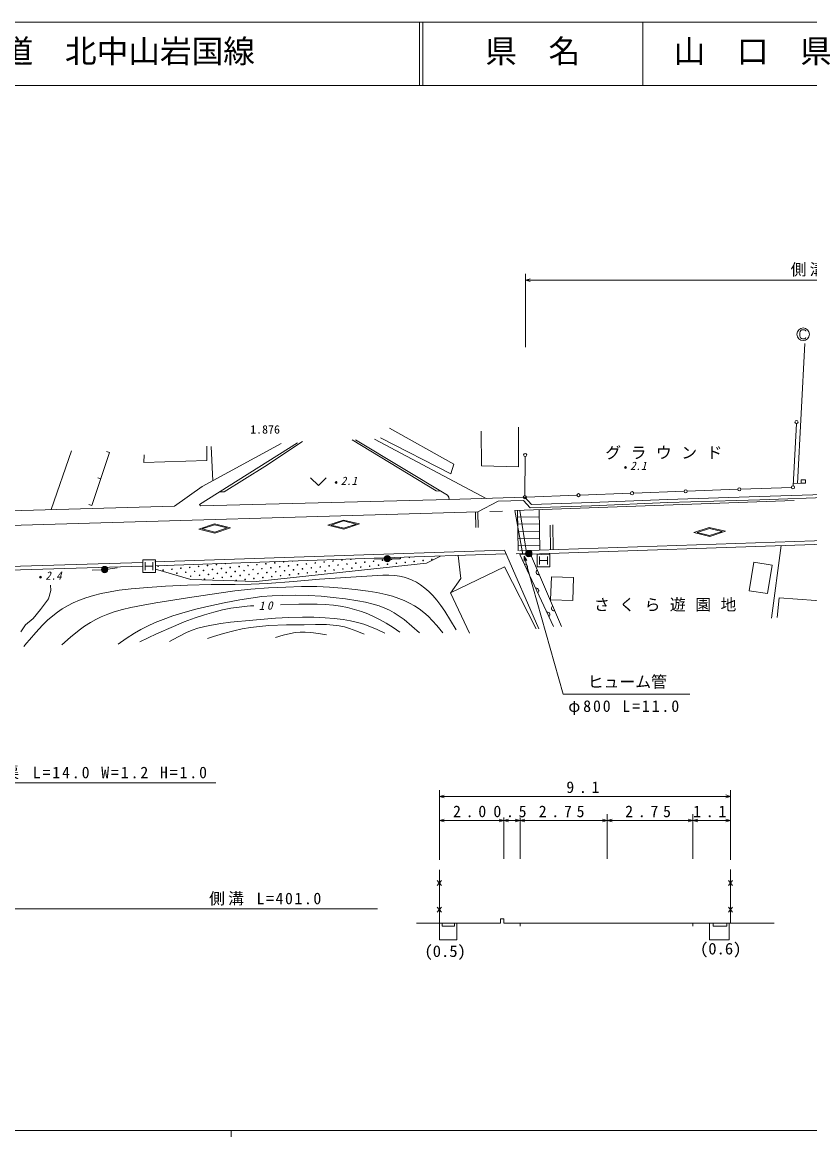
# Model space of a CAD drawing. Units: millimetres, scale not verified. Extents: x 40000 to 680000, y 20000 to 380000.
# Drawn here: x 234994 to 359385, y 204000 to 380000 of the extents above; entities that cross this region are included whole.
import ezdxf
from ezdxf.enums import TextEntityAlignment as Align

# ---------------------------------------------------------------- set-up
doc = ezdxf.new("R2010")
doc.units = ezdxf.units.MM
doc.header["$LTSCALE"] = 1000
for name, color, linetype, lineweight in [('S-BGD', 7, 'Continuous', 13), ('S-BGD-HTXT', 7, 'Continuous', 13), ('S-TTL', 2, 'Continuous', 13)]:
    doc.layers.add(name, color=color, linetype=linetype, lineweight=lineweight)
doc.layers.add('S-TTL-FRAM', color=7, linetype='Continuous')
doc.styles.add('ＭＳ ゴシック', font='')
doc.styles.get('ＭＳ ゴシック').set_extended_font_data('MS Gothic')

msp = doc.modelspace()

# ---------------------------------------------------------------- linework, layer by layer
at = {"layer": 'S-BGD'}
for p, q in [((314493, 328681), (314493, 340273)), ((314493, 339273), (315243, 339487)), ((315243, 339058), (314493, 339273)), ((314493, 339273), (409054, 339273)), ((357865, 331172), (357825, 330972)), ((357825, 330972), (357825, 330482)), ((357960, 331312), (357865, 331172)), ((358120, 331422), (357960, 331312)), ((358275, 331452), (358120, 331422)), ((358470, 331452), (358275, 331452)), ((358585, 331422), (358470, 331452)), ((358680, 331367), (358585, 331422)), ((358750, 331297), (358680, 331367)), ((358790, 331202), (358750, 331297)), ((357445, 307173), (358597, 329247)), ((357825, 330482), (357865, 330272)), ((357865, 330272), (357940, 330147)), ((357940, 330147), (358085, 330042)), ((358085, 330042), (358265, 330002)), ((358265, 330002), (358455, 330002)), ((358455, 330002), (358600, 330017)), ((358600, 330017), (358675, 330062)), ((358675, 330062), (358745, 330127)), ((358745, 330127), (358775, 330197)), ((293021, 315907), (303173, 310200)), ((307517, 309948), (307466, 315402)), ((313375, 316059), (313375, 309796)), ((356754, 306813), (357283, 316617)), ((278465, 313581), (263002, 303848)), ((263392, 306668), (275865, 313482)), ((273329, 309865), (279274, 313773)), ((287126, 314036), (300360, 305981)), ((302158, 305334), (287630, 314036)), ((308279, 304815), (290624, 314151)), ((302668, 308685), (291607, 314392)), ((242752, 312334), (239575, 303044)), ((245997, 303704), (248787, 312075)), ((248787, 312075), (248313, 312233)), ((254237, 311685), (254173, 310452)), ((264165, 310777), (264165, 313048)), ((264814, 312983), (265083, 307591)), ((254173, 310452), (264165, 310777)), ((266880, 305862), (273329, 309865)), ((303173, 310200), (302668, 308685)), ((313375, 309796), (307517, 309948)), ((314434, 311415), (314387, 305248)), ((247392, 307889), (246917, 308047)), ((280515, 308048), (281765, 306866)), ((281765, 306866), (283015, 308048)), ((259030, 303582), (263392, 306668)), ((340048, 305947), (348020, 306241)), ((348519, 306260), (356491, 306554)), ((356772, 307154), (358035, 307190)), ((358020, 307740), (358727, 307759)), ((358035, 307190), (358020, 307740)), ((358743, 307210), (358035, 307190)), ((358727, 307759), (358743, 307210)), ((263170, 303656), (302421, 304639)), ((266196, 305858), (266880, 305862)), ((300360, 305981), (301152, 305936)), ((302397, 304998), (302158, 305334)), ((302421, 304639), (302397, 304998)), ((302421, 304639), (314386, 304998)), ((314171, 304492), (310144, 304367)), ((314171, 304492), (315243, 303316)), ((314386, 304998), (315457, 303824)), ((314635, 305007), (322607, 305302)), ((323106, 305320), (331078, 305615)), ((324890, 304143), (336937, 304639)), ((331577, 305634), (339549, 305928)), ((336937, 304639), (351466, 305088)), ((336955, 304140), (351483, 304589)), ((351466, 305088), (367044, 305620)), ((351483, 304589), (367059, 305120)), ((167363, 301048), (259030, 303582)), ((245997, 303704), (245522, 303862)), ((263002, 303848), (263170, 303656)), ((306977, 302675), (310144, 304367)), ((308842, 302717), (310834, 302802)), ((312826, 302887), (356911, 304455)), ((312826, 302887), (314062, 295949)), ((313208, 302900), (313317, 296548)), ((313586, 302914), (314697, 295971)), ((315243, 303316), (324911, 303643)), ((315457, 303824), (324890, 304143)), ((316667, 303023), (316776, 296671)), ((324911, 303643), (336955, 304140)), ((169575, 298691), (306977, 302675)), ((283264, 300568), (285712, 301396)), ((283797, 300590), (285719, 301240)), ((285712, 301396), (288270, 300780)), ((285719, 301240), (287728, 300756)), ((306596, 302664), (306638, 300211)), ((306971, 302676), (307012, 300223)), ((313225, 301877), (316688, 301831)), ((262891, 299955), (265339, 300783)), ((262891, 299955), (265401, 299330)), ((263424, 299977), (265346, 300627)), ((265395, 299486), (263424, 299977)), ((265339, 300783), (267897, 300167)), ((265346, 300627), (267355, 300143)), ((267355, 300143), (265395, 299486)), ((265401, 299330), (267897, 300167)), ((283264, 300568), (285774, 299944)), ((285767, 300100), (283797, 300590)), ((287728, 300756), (285767, 300100)), ((285774, 299944), (288270, 300780)), ((313202, 300775), (316664, 300729)), ((313264, 299601), (316727, 299554)), ((318399, 300600), (318444, 296700)), ((318806, 300614), (318851, 296714)), ((341074, 299407), (343523, 300235)), ((341074, 299407), (343584, 298783)), ((341607, 299429), (343530, 300079)), ((343578, 298939), (341607, 299429)), ((343523, 300235), (346081, 299619)), ((343530, 300079), (345538, 299595)), ((345538, 299595), (343578, 298939)), ((343584, 298783), (346081, 299619)), ((313284, 298450), (316746, 298404)), ((313558, 296532), (365101, 298301)), ((313578, 295932), (365122, 297702)), ((255940, 294773), (292108, 296020)), ((292108, 296020), (311167, 296629)), ((292128, 295421), (311426, 296037)), ((298857, 294564), (301036, 295705)), ((303856, 295795), (304261, 292135)), ((311167, 296629), (316619, 284198)), ((314507, 296086), (313008, 296036)), ((313303, 297347), (316765, 297300)), ((318892, 284568), (313578, 295932)), ((314284, 294900), (314288, 295681)), ((314288, 295681), (314697, 295017)), ((314288, 295681), (320432, 273871)), ((315267, 295990), (320177, 284568)), ((315505, 296064), (317001, 295949)), ((316325, 294015), (316325, 296015)), ((316325, 296015), (318325, 296015)), ((318325, 296015), (318325, 294015)), ((354893, 297351), (353324, 285878)), ((168766, 292184), (254024, 294698)), ((168784, 291584), (254041, 294099)), ((254013, 293105), (254013, 295105)), ((254013, 295105), (256013, 295105)), ((254388, 294730), (254388, 293480)), ((254388, 294105), (255638, 294105)), ((255638, 294730), (255638, 293480)), ((255961, 294174), (292128, 295421)), ((256013, 295105), (256013, 293105)), ((271965, 291693), (298857, 294564)), ((292152, 295254), (290653, 295186)), ((293151, 295269), (294651, 295247)), ((302636, 289901), (311170, 293999)), ((311170, 293999), (316154, 284198)), ((314295, 294401), (314391, 294411)), ((314391, 294411), (314482, 294400)), ((314482, 294400), (314594, 294369)), ((314594, 294369), (314675, 294309)), ((314675, 294309), (314740, 294236)), ((314740, 294236), (314793, 294124)), ((314801, 293927), (314754, 293819)), ((314793, 294124), (314807, 294027)), ((314807, 294027), (314801, 293927)), ((318325, 294015), (316325, 294015)), ((316700, 295640), (316700, 294390)), ((316700, 295015), (317950, 295015)), ((317950, 295640), (317950, 294390)), ((349825, 290233), (350539, 294731)), ((350539, 294731), (353428, 294273)), ((353428, 294273), (352714, 289775)), ((247507, 293544), (246010, 293459)), ((248501, 293644), (249986, 293856)), ((256013, 293105), (254013, 293105)), ((256054, 293628), (261607, 292005)), ((286883, 292348), (281927, 292030)), ((291960, 292687), (286883, 292348)), ((292921, 292688), (291960, 292687)), ((293859, 292630), (292921, 292688)), ((294604, 292528), (293859, 292630)), ((295324, 292368), (294604, 292528)), ((295970, 292163), (295324, 292368)), ((296591, 291902), (295970, 292163)), ((314704, 293742), (314633, 293676)), ((314754, 293819), (314704, 293742)), ((316152, 293157), (316161, 293257)), ((316163, 293060), (316152, 293157)), ((316161, 293257), (316211, 293363)), ((316212, 292946), (316163, 293060)), ((316211, 293363), (316264, 293438)), ((316275, 292871), (316212, 292946)), ((316264, 293438), (316336, 293502)), ((316354, 292809), (316275, 292871)), ((316465, 292774), (316354, 292809)), ((316555, 292760), (316465, 292774)), ((316652, 292767), (316555, 292760)), ((318450, 288787), (318575, 292414)), ((318575, 292414), (322071, 292294)), ((322071, 292294), (321945, 288666)), ((239439, 291087), (239495, 290272)), ((252216, 290529), (250283, 290292)), ((254146, 290706), (252216, 290529)), ((257614, 290940), (254146, 290706)), ((261071, 291114), (257614, 290940)), ((264854, 291191), (261071, 291114)), ((261607, 292005), (271965, 291693)), ((268642, 291209), (264854, 291191)), ((268557, 290193), (271101, 290470)), ((271169, 291254), (268642, 291209)), ((271101, 290470), (273874, 290670)), ((273693, 291360), (271169, 291254)), ((277817, 291665), (273693, 291360)), ((273874, 290670), (276649, 290809)), ((276649, 290809), (279078, 290874)), ((281927, 292030), (277817, 291665)), ((279078, 290874), (281522, 290879)), ((281522, 290879), (283529, 290791)), ((283529, 290791), (285544, 290644)), ((285544, 290644), (287574, 290436)), ((287574, 290436), (289622, 290165)), ((297254, 291554), (296591, 291902)), ((297884, 291155), (297254, 291554)), ((298561, 290650), (297884, 291155)), ((299194, 290102), (298561, 290650)), ((304261, 292135), (302659, 289853)), ((316066, 290612), (316163, 290622)), ((316163, 290622), (316254, 290612)), ((316254, 290612), (316365, 290580)), ((316365, 290580), (316446, 290521)), ((316446, 290521), (316511, 290448)), ((316511, 290448), (316564, 290335)), ((239130, 288953), (237866, 287240)), ((239495, 290272), (239130, 288953)), ((244018, 288726), (243021, 288299)), ((245041, 289098), (244018, 288726)), ((246238, 289464), (245041, 289098)), ((247438, 289768), (246238, 289464)), ((248862, 290061), (247438, 289768)), ((250283, 290292), (248862, 290061)), ((256116, 288311), (261096, 289110)), ((261096, 289110), (266025, 289857)), ((266025, 289857), (268557, 290193)), ((269349, 288795), (266911, 288325)), ((271085, 289076), (269349, 288795)), ((272819, 289297), (271085, 289076)), ((274491, 289424), (272819, 289297)), ((276167, 289492), (274491, 289424)), ((278206, 289505), (276167, 289492)), ((280249, 289459), (278206, 289505)), ((282189, 289342), (280249, 289459)), ((284114, 289166), (282189, 289342)), ((286041, 288931), (284114, 289166)), ((287976, 288634), (286041, 288931)), ((289622, 290165), (291025, 289927)), ((291025, 289927), (292425, 289628)), ((292425, 289628), (293461, 289351)), ((293461, 289351), (294477, 289016)), ((294477, 289016), (295328, 288676)), ((295328, 288676), (296156, 288280)), ((299855, 289448), (299194, 290102)), ((300466, 288757), (299855, 289448)), ((301133, 287902), (300466, 288757)), ((305636, 283522), (302636, 289901)), ((316475, 289954), (316404, 289888)), ((316525, 290030), (316475, 289954)), ((316572, 290138), (316525, 290030)), ((316564, 290335), (316578, 290238)), ((316578, 290238), (316572, 290138)), ((321945, 288666), (318450, 288787)), ((352714, 289775), (349825, 290233)), ((354252, 286020), (354538, 289091)), ((354538, 289091), (368746, 288091)), ((237866, 287240), (236715, 285836)), ((241320, 287381), (240549, 286860)), ((242154, 287865), (241320, 287381)), ((243021, 288299), (242154, 287865)), ((248493, 286525), (249535, 286887)), ((249535, 286887), (250814, 287259)), ((250814, 287259), (252119, 287575)), ((252119, 287575), (254104, 287971)), ((254104, 287971), (256116, 288311)), ((262403, 287290), (260349, 286730)), ((264473, 287793), (262403, 287290)), ((266911, 288325), (264473, 287793)), ((265258, 286861), (266600, 287190)), ((266600, 287190), (267952, 287460)), ((267952, 287460), (269233, 287655)), ((269233, 287655), (270525, 287789)), ((270525, 287789), (271040, 287829)), ((271040, 287829), (271565, 287862)), ((275759, 287997), (278679, 288083)), ((278679, 288083), (281598, 288108)), ((281598, 288108), (282864, 288056)), ((282864, 288056), (284139, 287943)), ((284139, 287943), (285263, 287782)), ((285263, 287782), (286389, 287559)), ((286389, 287559), (287485, 287282)), ((287485, 287282), (288565, 286946)), ((289220, 288397), (287976, 288634)), ((288565, 286946), (289595, 286563)), ((290436, 288104), (289220, 288397)), ((291366, 287822), (290436, 288104)), ((292260, 287489), (291366, 287822)), ((293016, 287146), (292260, 287489)), ((293744, 286749), (293016, 287146)), ((296156, 288280), (296930, 287840)), ((296930, 287840), (297675, 287348)), ((297675, 287348), (298403, 286794)), ((301743, 287023), (301133, 287902)), ((302658, 285545), (301743, 287023)), ((318607, 287446), (318616, 287546)), ((318618, 287348), (318607, 287446)), ((318616, 287546), (318666, 287652)), ((318667, 287235), (318618, 287348)), ((318666, 287652), (318719, 287727)), ((318730, 287159), (318667, 287235)), ((318719, 287727), (318792, 287791)), ((318809, 287097), (318730, 287159)), ((318920, 287062), (318809, 287097)), ((319011, 287049), (318920, 287062)), ((319108, 287056), (319011, 287049)), ((236715, 285836), (235507, 284825)), ((238983, 285566), (238191, 284792)), ((239805, 286285), (238983, 285566)), ((240549, 286860), (239805, 286285)), ((244843, 284627), (245747, 285213)), ((245747, 285213), (246599, 285688)), ((246599, 285688), (247478, 286110)), ((247478, 286110), (248493, 286525)), ((255992, 285207), (254768, 284656)), ((257240, 285703), (255992, 285207)), ((258791, 286247), (257240, 285703)), ((260349, 286730), (258791, 286247)), ((258894, 284602), (260580, 285297)), ((260580, 285297), (262294, 285938)), ((262294, 285938), (263763, 286427)), ((263763, 286427), (265258, 286861)), ((266367, 285056), (267869, 285241)), ((267869, 285241), (271435, 285592)), ((271435, 285592), (274980, 285880)), ((274980, 285880), (277121, 286004)), ((277121, 286004), (279270, 286068)), ((279270, 286068), (281050, 286050)), ((281050, 286050), (282838, 285971)), ((282838, 285971), (284254, 285853)), ((284254, 285853), (285678, 285673)), ((285678, 285673), (286826, 285474)), ((286826, 285474), (287970, 285214)), ((287970, 285214), (288932, 284938)), ((289595, 286563), (290601, 286126)), ((290601, 286126), (291551, 285647)), ((291551, 285647), (292471, 285117)), ((294551, 286230), (293744, 286749)), ((295321, 285663), (294551, 286230)), ((296544, 284647), (295321, 285663)), ((298403, 286794), (299092, 286194)), ((299092, 286194), (299807, 285480)), ((299807, 285480), (300477, 284727)), ((303521, 284035), (302658, 285545)), ((317837, 286824), (317934, 286834)), ((317934, 286834), (318025, 286824)), ((318025, 286824), (318137, 286792)), ((318137, 286792), (318217, 286733)), ((318246, 286166), (318176, 286100)), ((318217, 286733), (318282, 286660)), ((318297, 286242), (318246, 286166)), ((318282, 286660), (318335, 286547)), ((318343, 286350), (318297, 286242)), ((318335, 286547), (318349, 286450)), ((318349, 286450), (318343, 286350)), ((235507, 284825), (234749, 283730)), ((237138, 283656), (236121, 282470)), ((238191, 284792), (237138, 283656)), ((242597, 282873), (243975, 283994)), ((243975, 283994), (244843, 284627)), ((252714, 283540), (251411, 282685)), ((253726, 284124), (252714, 283540)), ((253588, 282155), (256222, 283403)), ((254768, 284656), (253726, 284124)), ((256222, 283403), (258894, 284602)), ((259594, 282952), (260959, 283617)), ((260959, 283617), (261840, 283981)), ((261840, 283981), (262751, 284292)), ((262751, 284292), (263806, 284581)), ((263806, 284581), (264880, 284813)), ((264880, 284813), (266367, 285056)), ((266803, 283475), (265199, 282981)), ((268424, 283911), (266803, 283475)), ((269723, 284193), (268424, 283911)), ((271034, 284416), (269723, 284193)), ((272483, 284598), (271034, 284416)), ((273936, 284719), (272483, 284598)), ((276722, 284823), (273936, 284719)), ((276197, 283193), (277389, 283496)), ((279528, 284866), (276722, 284823)), ((277389, 283496), (278120, 283625)), ((278120, 283625), (278866, 283694)), ((278866, 283694), (279707, 283701)), ((281308, 284899), (279528, 284866)), ((279707, 283701), (280553, 283647)), ((280553, 283647), (281802, 283490)), ((283072, 284871), (281308, 284899)), ((281802, 283490), (283066, 283283)), ((284080, 284798), (283072, 284871)), ((285065, 284667), (284080, 284798)), ((285879, 284500), (285065, 284667)), ((286671, 284277), (285879, 284500)), ((287851, 283846), (286671, 284277)), ((289007, 283358), (287851, 283846)), ((288932, 284938), (289883, 284602)), ((289883, 284602), (291073, 284083)), ((291073, 284083), (292241, 283508)), ((292471, 285117), (293570, 284404)), ((293570, 284404), (294647, 283659)), ((297730, 283584), (296544, 284647)), ((300477, 284727), (300950, 284158)), ((300950, 284158), (301415, 283584)), ((235679, 281937), (235239, 281403)), ((236121, 282470), (235679, 281937)), ((241255, 281704), (242597, 282873)), ((251411, 282685), (250128, 281779)), ((258250, 282230), (259594, 282952)), ((264732, 282832), (264266, 282681)), ((265199, 282981), (264732, 282832)), ((275020, 282832), (276197, 283193)), ((320432, 273871), (340452, 273871)), ((228059, 259907), (265580, 259907)), ((300880, 247746), (300880, 258753)), ((346870, 258753), (346870, 247746)), ((300880, 257753), (301630, 257966)), ((301630, 257537), (300880, 257753)), ((300880, 257753), (346870, 257753)), ((346120, 257968), (346870, 257753)), ((346870, 257753), (346120, 257539)), ((300880, 253934), (301630, 254148)), ((301630, 253719), (300880, 253934)), ((300880, 253934), (311076, 253934)), ((310326, 254150), (311076, 253934)), ((311076, 253934), (310326, 253721)), ((311076, 254434), (311076, 247878)), ((311076, 253934), (311826, 254148)), ((311826, 253719), (311076, 253934)), ((311076, 253934), (313625, 253934)), ((312875, 254150), (313625, 253934)), ((313625, 253934), (312875, 253721)), ((313625, 254434), (313625, 247878)), ((313625, 253934), (314375, 254148)), ((314375, 253719), (313625, 253934)), ((313625, 253934), (327402, 253934)), ((326652, 254150), (327402, 253934)), ((327402, 253934), (326652, 253721)), ((327402, 254934), (327402, 247878)), ((327402, 253934), (328152, 254148)), ((328152, 253719), (327402, 253934)), ((327402, 253934), (340938, 253934)), ((340188, 254150), (340938, 253934)), ((340938, 253934), (340188, 253721)), ((340938, 254934), (340938, 247878)), ((340938, 253934), (341688, 254148)), ((341688, 253719), (340938, 253934)), ((340938, 253934), (346870, 253934)), ((346120, 254150), (346870, 253934)), ((346870, 253934), (346120, 253721)), ((300880, 237725), (300880, 246171)), ((346870, 237725), (346870, 246189)), ((300558, 244459), (301202, 243659)), ((300558, 243659), (301202, 244459)), ((346548, 244473), (347192, 243673)), ((346548, 243673), (347192, 244473)), ((71992, 240011), (291092, 240011)), ((300558, 240236), (301202, 239436)), ((300558, 239436), (301202, 240236)), ((346548, 240241), (347192, 239441)), ((346548, 239441), (347192, 240241)), ((297243, 237725), (310546, 237725)), ((300880, 237725), (300880, 235092)), ((301311, 237725), (301311, 237256)), ((303252, 237725), (303252, 237256)), ((303664, 237725), (303664, 235092)), ((310546, 238410), (310546, 237725)), ((310546, 238410), (311076, 238410)), ((311076, 238410), (311076, 237725)), ((311076, 237725), (313625, 237725)), ((313625, 237725), (313625, 237256)), ((313625, 237725), (340938, 237725)), ((340938, 237725), (340938, 237256)), ((340938, 237725), (353746, 237725)), ((343568, 237725), (343568, 235092)), ((344120, 237725), (344120, 237256)), ((346295, 237725), (346295, 237256)), ((346646, 237725), (346646, 235092)), ((301311, 237256), (303252, 237256)), ((344120, 237256), (346295, 237256)), ((300919, 235092), (303664, 235092)), ((343568, 235092), (346646, 235092))]:
    msp.add_line(p, q, dxfattribs=at)
for centre, radius in [((358350, 330727), 995), ((357296, 316867), 249), ((314436, 311665), 249), ((330269, 309701), 150), ((330269, 309701), 131), ((330269, 309701), 112), ((330269, 309701), 93.8), ((330269, 309701), 75), ((330269, 309701), 56.2), ((330269, 309700), 37.5), ((330269, 309701), 18.8), ((284555, 307330), 150), ((284555, 307330), 131), ((284555, 307330), 112), ((284555, 307330), 93.8), ((284555, 307330), 75), ((284555, 307330), 56.2), ((284554, 307330), 37.5), ((284555, 307330), 18.8), ((348270, 306251), 249), ((356741, 306564), 249), ((314386, 304998), 249), ((322857, 305311), 249), ((331328, 305624), 249), ((339799, 305937), 249), ((292651, 295277), 498), ((292651, 295277), 440), ((315007, 296103), 498), ((315007, 296103), 440), ((315007, 296103), 382), ((315007, 296103), 322), ((315007, 296103), 265), ((315007, 296103), 195), ((315007, 296103), 135), ((315007, 296103), 77.5), ((315007, 296103), 15), ((248006, 293573), 498), ((248006, 293573), 440), ((248006, 293573), 382), ((256448, 294096), 49.8), ((261445, 293918), 49.8), ((262851, 294068), 49.8), ((264257, 294218), 49.8), ((265663, 294368), 49.8), ((267848, 293890), 49.8), ((269254, 294040), 49.8), ((270660, 294190), 49.8), ((272066, 294340), 49.8), ((273473, 294491), 49.8), ((274879, 294641), 49.8), ((275657, 294013), 49.8), ((276285, 294791), 49.8), ((277063, 294163), 49.8), ((278470, 294313), 49.8), ((279876, 294463), 49.8), ((281282, 294613), 49.8), ((282060, 293985), 49.8), ((282688, 294763), 49.8), ((283466, 294135), 49.8), ((284094, 294913), 49.8), ((284873, 294285), 49.8), ((285501, 295063), 49.8), ((286279, 294435), 49.8), ((287685, 294585), 49.8), ((288463, 293957), 49.8), ((289091, 294735), 49.8), ((289869, 294107), 49.8), ((290497, 294885), 49.8), ((291276, 294257), 49.8), ((291904, 295035), 49.8), ((292651, 295277), 382), ((292651, 295277), 322), ((292651, 295277), 265), ((292651, 295277), 195), ((292651, 295277), 135), ((292651, 295277), 77.5), ((292682, 294407), 49.8), ((292651, 295277), 15), ((293310, 295185), 49.8), ((294088, 294557), 49.8), ((294716, 295336), 49.8), ((295494, 294707), 49.8), ((296122, 295486), 49.8), ((296901, 294858), 49.8), ((298307, 295008), 49.8), ((299713, 295158), 49.8), ((237884, 292363), 150), ((237884, 292363), 131), ((237884, 292363), 112), ((237884, 292363), 93.8), ((237884, 292363), 75), ((237884, 292363), 56.2), ((237883, 292362), 37.5), ((237884, 292363), 18.8), ((248006, 293573), 322), ((248006, 293573), 265), ((248006, 293573), 195), ((248006, 293573), 135), ((248006, 293573), 77.5), ((248006, 293573), 15), ((257226, 293468), 49.8), ((258632, 293618), 49.8), ((259410, 292990), 49.8), ((260038, 293768), 49.8), ((260817, 293140), 49.8), ((261595, 292512), 49.8), ((262223, 293290), 49.8), ((263001, 292662), 49.8), ((263629, 293440), 49.8), ((264407, 292812), 49.8), ((265035, 293590), 49.8), ((265185, 292184), 49.8), ((265813, 292962), 49.8), ((266442, 293740), 49.8), ((266592, 292334), 49.8), ((267220, 293112), 49.8), ((267998, 292484), 49.8), ((268626, 293262), 49.8), ((269404, 292634), 49.8), ((270032, 293412), 49.8), ((270810, 292784), 49.8), ((271438, 293562), 49.8), ((271588, 292156), 49.8), ((272217, 292934), 49.8), ((272845, 293712), 49.8), ((272995, 292306), 49.8), ((273623, 293084), 49.8), ((274251, 293862), 49.8), ((274401, 292456), 49.8), ((275029, 293234), 49.8), ((275807, 292606), 49.8), ((276435, 293384), 49.8), ((277213, 292756), 49.8), ((277841, 293535), 49.8), ((278620, 292906), 49.8), ((279248, 293685), 49.8), ((280026, 293057), 49.8), ((280654, 293835), 49.8), ((281432, 293207), 49.8), ((282838, 293357), 49.8), ((284244, 293507), 49.8), ((285651, 293657), 49.8), ((287057, 293807), 49.8), ((263779, 292034), 49.8), ((268776, 291856), 49.8), ((270182, 292006), 49.8)]:
    msp.add_circle(centre, radius, dxfattribs=at)
for centre, start, end in [((257854, 294246), 191.07144, 352.821), ((267070, 294518), 140.69385, 43.19861), ((277691, 294941), 217.23769, 326.65476), ((286907, 295213), 168.04587, 15.84657), ((297529, 295636), 267.41841, 276.47404)]:
    msp.add_arc(centre, 49.8, start, end, dxfattribs=at)
at = {"layer": 'S-BGD-HTXT'}
for p, q in [((40000, 205000), (579000, 205000)), ((268000, 205000), (268000, 204000))]:
    msp.add_line(p, q, dxfattribs=at)
at = {"layer": 'S-TTL'}
for p, q in [((680000, 380000), (40000, 380000)), ((297750, 380000), (297750, 370000)), ((298250, 380000), (298250, 370000)), ((333000, 380000), (333000, 370000)), ((40000, 370000), (680000, 370000))]:
    msp.add_line(p, q, dxfattribs=at)

# ---------------------------------------------------------------- texts
at = {"layer": 'S-BGD', "style": 'ＭＳ ゴシック', "width": 1.05}
for s, height, p in [('1.876', 1320, (270986, 314647)), ('(0.5)', 1833, (298522, 231838)), ('(0.6)', 1833, (342054, 232236))]:
    msp.add_text(s, height=height, dxfattribs=at).set_placement(p, align=Align.BOTTOM_LEFT)
at = {"layer": 'S-BGD', "style": 'ＭＳ ゴシック', "oblique": 15, "width": 0.95}
for s, p in [('2.1', (331017, 308896)), ('2.1', (285303, 306526)), ('2.4', (238632, 291559))]:
    msp.add_text(s, height=1320, dxfattribs=at).set_placement(p, align=Align.BOTTOM_LEFT)
at = {"layer": 'S-BGD', "style": 'ＭＳ ゴシック'}
msp.add_text('ヒューム管', height=1833, dxfattribs=at).set_placement((324322, 274383), align=Align.BOTTOM_LEFT)
at = {"layer": 'S-BGD', "char_height": 1833, "attachment_point": 7, "style": 'ＭＳ ゴシック'}
for s, insert in [('\\T1.2;側溝\\~L=100.0', (356377, 339850)), ('\\T1.6;グラウンド', (327093, 310941)), ('\\T1.6;さくら遊園地', (325299, 286911)), ('\\T1.24;φ800\\~L=11.0', (321251, 270594)), ('\\T1.24;函渠\\~L=14.0\\~W=1.2\\~H=1.0', (228893, 260407)), ('\\T1.6;9.1', (320937, 258253)), ('\\T1.6;2.0', (303040, 254434)), ('\\T1.6;0.5', (309413, 254434)), ('\\T1.6;2.75', (316576, 254434)), ('\\T1.6;2.75', (330233, 254434)), ('\\T1.6;1.1', (340966, 254434)), ('\\T1.2;側溝\\~L=401.0', (264504, 240511))]:
    msp.add_mtext(s, dxfattribs=dict(at, insert=insert))
at = {"layer": 'S-BGD', "insert": (272354, 287159), "char_height": 1320, "attachment_point": 7, "rotation": 1.6, "style": 'ＭＳ ゴシック'}
msp.add_mtext('\\T1.44;\\Q15;10', dxfattribs=at)
at = {"layer": 'S-TTL-FRAM', "style": 'ＭＳ ゴシック'}
for s, p in [('一般県道\u3000北中山岩国線', (216734, 372500)), ('県\u3000名', (308125, 372500)), ('山\u3000口\u3000県', (337875, 372500))]:
    msp.add_text(s, height=3666, dxfattribs=at).set_placement(p, align=Align.BOTTOM_LEFT)

doc.saveas('drawing.dxf')
